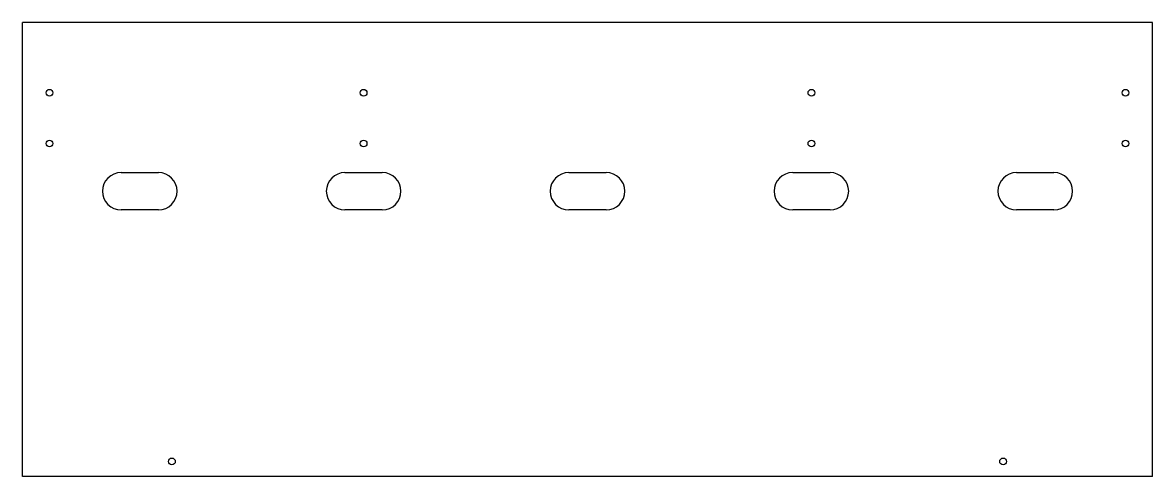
# Model space of a CAD drawing. Header units: millimetres. Extents: x -227 to 530, y 227 to 530.
import ezdxf

# ---------------------------------------------------------------- set-up
doc = ezdxf.new("R2010")
doc.units = ezdxf.units.MM

msp = doc.modelspace()

# ---------------------------------------------------------------- linework, layer by layer
at = {"color": 7, "linetype": 'Continuous', "lineweight": 25}
for p, q in [((530.4, 530.4), (-226.6, 530.4)), ((-226.6, 226.6), (-226.6, 530.4)), ((530.4, 226.6), (530.4, 530.4)), ((-160.6, 430.02), (-135.6, 430.02)), ((-10.6, 430.02), (14.4, 430.02)), ((139.4, 430.02), (164.4, 430.02)), ((289.4, 430.02), (314.4, 430.02)), ((439.4, 430.02), (464.4, 430.02)), ((-135.6, 405.02), (-160.6, 405.02)), ((14.4, 405.02), (-10.6, 405.02)), ((164.4, 405.02), (139.4, 405.02)), ((314.4, 405.02), (289.4, 405.02)), ((464.4, 405.02), (439.4, 405.02)), ((530.4, 226.6), (-226.6, 226.6))]:
    msp.add_line(p, q, dxfattribs=at)
for centre, radius in [((-208.6, 483.46), 2.25), ((1.9, 483.46), 2.25), ((301.9, 483.46), 2.25), ((512.4, 483.46), 2.25), ((-208.6, 449.46), 2.25), ((1.9, 449.46), 2.25), ((301.9, 449.46), 2.25), ((512.4, 449.46), 2.25), ((-126.6, 236.6), 2.3), ((430.4, 236.6), 2.3)]:
    msp.add_circle(centre, radius, dxfattribs=at)
for centre, start, end in [((-160.6, 417.52), 90, 270), ((-135.6, 417.52), 270, 90), ((-10.6, 417.52), 90, 270), ((14.4, 417.52), 270, 90), ((139.4, 417.52), 90, 270), ((164.4, 417.52), 270, 90), ((289.4, 417.52), 90, 270), ((314.4, 417.52), 270, 90), ((439.4, 417.52), 90, 270), ((464.4, 417.52), 270, 90)]:
    msp.add_arc(centre, 12.5, start, end, dxfattribs=at)

doc.saveas('drawing.dxf')
